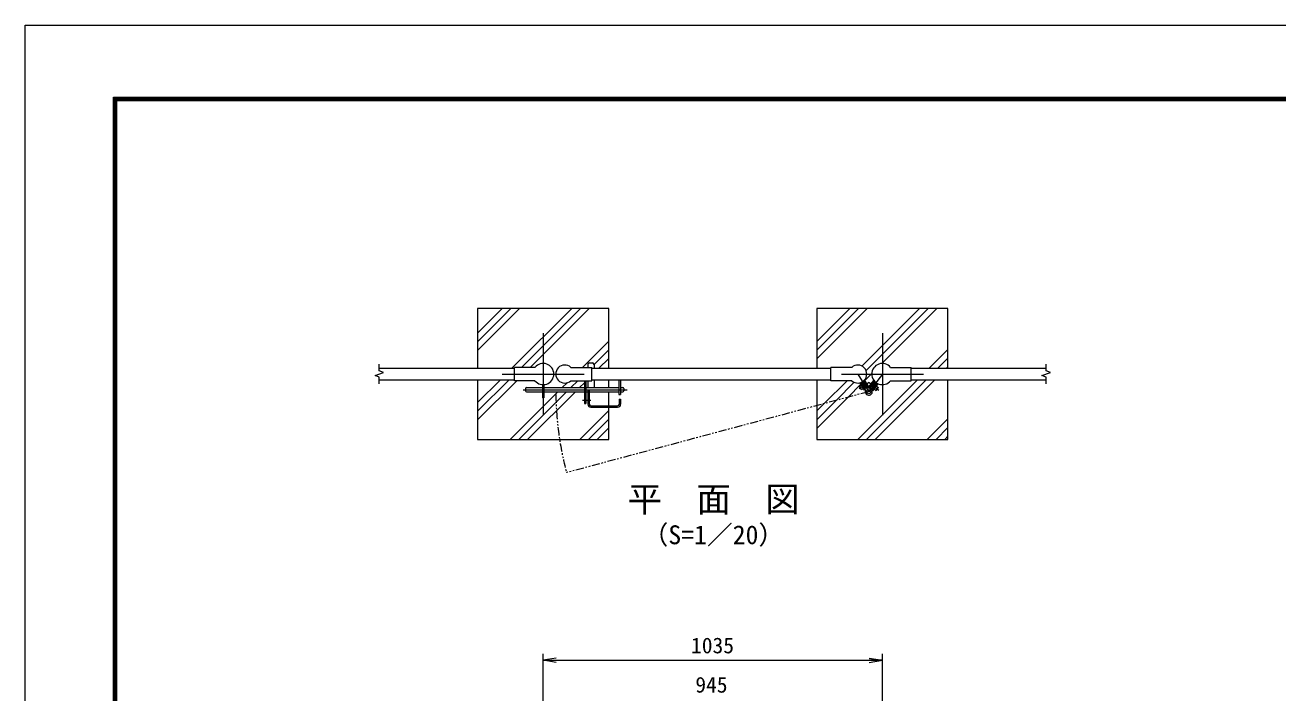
# Model space of a CAD drawing. Units: millimetres at full size; details may follow other scales. Extents: x -4200 to 4200, y -2970 to 2970.
# Drawn here: x -4200 to -377, y 932 to 2970 of the extents above; entities that cross this region are included whole.
import ezdxf
from ezdxf.enums import TextEntityAlignment as Align

# ---------------------------------------------------------------- set-up
doc = ezdxf.new("R2010")
doc.units = ezdxf.units.MM
doc.header["$LTSCALE"] = 10
doc.linetypes.add('USER1', pattern=[50.8, 31.75, -6.35, 6.35, -6.35])
doc.linetypes.add('USER2', pattern=[5, 2.5, -0.5, 0.5, -0.5, 0.5, -0.5])
doc.layers.add('0-0_D-TTL-TXT', color=7, linetype='Continuous')
for name, color, linetype, lineweight in [('0-2_D-STR1', 1, 'Continuous', 18), ('0-3_D-BMK', 2, 'USER1', 13), ('0-4_D-STR3', 3, 'Continuous', 13), ('0-5_D-DCR-HCH', 7, 'Continuous', 13), ('0-7_D-STR4', 7, 'Continuous', 18), ('0-8_D-STR-DIM', 7, 'Continuous', 13), ('0-9_0', 7, 'Continuous', 18), ('0-B_D-TTL', 7, 'Continuous', 18)]:
    doc.layers.add(name, color=color, linetype=linetype, lineweight=lineweight)
doc.styles.add('ＭＳ ゴシック', font='')
doc.styles.get('ＭＳ ゴシック').set_extended_font_data('MS Gothic')

# ---------------------------------------------------------------- blocks, each defined once
blk = doc.blocks.new('_Open')
at = {"layer": '0-9_0'}
blk.add_line((-10, 1.667), (0, 0), dxfattribs=at)
blk.add_lwpolyline([(-10, -1.667), (0, 0), (-10, 0)], dxfattribs=at)

msp = doc.modelspace()

# ---------------------------------------------------------------- linework, layer by layer
at = {"layer": '0-2_D-STR1'}
for p, q in [((-3119.05, 1922.35), (-2706.55, 1922.35)), ((-2470.9, 1922.35), (-1741.7, 1922.35)), ((-1496.55, 1922.35), (-1084.05, 1922.35)), ((-3119.05, 1887.35), (-2706.55, 1887.35)), ((-2470.9, 1887.35), (-1741.7, 1887.35)), ((-1496.55, 1887.35), (-1084.05, 1887.35))]:
    msp.add_line(p, q, dxfattribs=at)
at = {"layer": '0-3_D-BMK'}
for p, q in [((-2619.05, 2029.85), (-2619.05, 1779.85)), ((-1584.05, 2029.85), (-1584.05, 1779.85)), ((-2744.05, 1904.85), (-2494.05, 1904.85)), ((-1709.05, 1904.85), (-1459.05, 1904.85)), ((-1659.2, 1904.85), (-1625.78, 1851.04)), ((-1624.2, 1878.86), (-1654.64, 1859.95)), ((-1584.05, 1904.85), (-1625.78, 1851.04)), ((-1624.56, 1878.95), (-1595.11, 1856.11)), ((-2680.36, 1857.15), (-2362.7, 1857.15)), ((-2498.82, 1824.65), (-2473.68, 1824.65))]:
    msp.add_line(p, q, dxfattribs=at)
at = {"layer": '0-3_D-BMK', "linetype": 'USER2'}
msp.add_line((-1625.78, 1851.04), (-2547.79, 1603.98), dxfattribs=at)
msp.add_arc((-1625.78, 1851.04), 954.54, 180.5332, 195, dxfattribs=at)
at = {"layer": '0-4_D-STR3'}
for p, q in [((-2644.19, 1925.2), (-2706.55, 1925.2)), ((-2534.9, 1925.2), (-2470.9, 1925.2)), ((-2482.9, 1933.65), (-2482.9, 1925.2)), ((-2477.9, 1938.65), (-2468.9, 1938.65)), ((-2463.9, 1933.65), (-2463.9, 1922.35)), ((-1677.69, 1925.2), (-1741.7, 1925.2)), ((-1558.9, 1925.2), (-1496.55, 1925.2)), ((-2488.9, 1884.5), (-2488.9, 1814.65)), ((-2482.9, 1884.5), (-2482.9, 1863.65)), ((-2463.9, 1887.35), (-2463.9, 1863.65)), ((-2387.9, 1887.35), (-2387.9, 1842.15)), ((-2383.4, 1887.35), (-2383.4, 1842.15)), ((-1638.24, 1855.37), (-1652.42, 1878.2)), ((-1636.31, 1856.62), (-1650.13, 1878.89)), ((-1647.8, 1878.91), (-1648.12, 1877.54)), ((-1648.12, 1877.54), (-1636.48, 1858.79)), ((-1647.8, 1878.91), (-1641, 1883.14)), ((-1646.8, 1875.41), (-1645.1, 1876.47)), ((-1645.1, 1876.47), (-1635.6, 1861.18)), ((-1641, 1883.14), (-1639.62, 1882.81)), ((-1640, 1879.63), (-1638.3, 1880.69)), ((-1640, 1879.63), (-1630.51, 1864.34)), ((-1626.11, 1862.95), (-1639.94, 1885.22)), ((-1639.62, 1882.81), (-1627.98, 1864.07)), ((-1624.16, 1864.17), (-1638.31, 1886.96)), ((-1625.02, 1865.56), (-1609.76, 1885.23)), ((-1624.21, 1862.85), (-1608.27, 1883.41)), ((-1608.66, 1878.01), (-1619.69, 1863.78)), ((-1603.92, 1874.33), (-1614.95, 1860.1)), ((-1614.72, 1855.5), (-1598.78, 1876.06)), ((-1600.81, 1875.08), (-1614.33, 1857.64)), ((-1612.9, 1854.09), (-1596.65, 1875.06)), ((-1610.24, 1879.23), (-1608.66, 1878.01)), ((-1607.31, 1881.38), (-1600.98, 1876.48)), ((-1603.92, 1874.33), (-1602.34, 1873.1)), ((-1600.98, 1876.48), (-1600.81, 1875.08)), ((-2673.4, 1860.65), (-2673.4, 1853.65)), ((-2670.4, 1863.65), (-2621.35, 1863.65)), ((-2670.4, 1850.65), (-2621.35, 1850.65)), ((-2621.35, 1872.59), (-2621.35, 1832.73)), ((-2616.75, 1872.59), (-2616.75, 1832.73)), ((-2616.75, 1863.65), (-2493.4, 1863.65)), ((-2616.75, 1850.65), (-2493.4, 1850.65)), ((-2488.9, 1863.65), (-2387.9, 1863.65)), ((-2488.9, 1850.65), (-2482.9, 1850.65)), ((-2482.9, 1855.65), (-2482.9, 1812.65)), ((-2482.9, 1855.65), (-2478.4, 1855.65)), ((-2478.4, 1855.65), (-2478.4, 1812.65)), ((-2478.4, 1850.65), (-2387.9, 1850.65)), ((-2387.9, 1842.15), (-2383.4, 1842.15)), ((-2383.4, 1863.65), (-2376.4, 1863.65)), ((-2383.4, 1850.65), (-2376.4, 1850.65)), ((-2373.4, 1860.65), (-2373.4, 1853.65)), ((-1654.11, 1866.71), (-1647.73, 1870.66)), ((-1648.3, 1857.36), (-1654.11, 1866.71)), ((-1648.3, 1857.36), (-1641.93, 1861.32)), ((-1645.78, 1871.88), (-1644.93, 1872.4)), ((-1639.13, 1863.06), (-1644.93, 1872.4)), ((-1639.98, 1862.53), (-1639.13, 1863.06)), ((-1636.31, 1856.62), (-1638.26, 1855.41)), ((-1637.3, 1860.12), (-1635.6, 1861.18)), ((-1630.51, 1864.34), (-1628.81, 1865.4)), ((-1626.11, 1862.95), (-1624.16, 1864.17)), ((-1624.21, 1862.85), (-1625.12, 1863.57)), ((-1621.27, 1865.01), (-1619.69, 1863.78)), ((-1614.95, 1860.1), (-1613.37, 1858.88)), ((-1614.72, 1855.5), (-1612.9, 1854.09)), ((-1611.34, 1861.5), (-1604.6, 1870.19)), ((-1611.34, 1861.5), (-1610.55, 1860.88)), ((-1608.73, 1859.47), (-1602.8, 1854.88)), ((-1604.6, 1870.19), (-1603.81, 1869.58)), ((-1602.8, 1854.88), (-1596.06, 1863.57)), ((-1601.99, 1868.17), (-1596.06, 1863.57)), ((-2616.75, 1832.73), (-2621.35, 1832.73)), ((-2473.9, 1808.15), (-2391.9, 1808.15)), ((-2473.9, 1803.65), (-2391.9, 1803.65)), ((-2387.4, 1828.65), (-2387.4, 1812.65)), ((-2387.4, 1828.65), (-2382.9, 1828.65)), ((-2382.9, 1828.65), (-2382.9, 1812.65))]:
    msp.add_line(p, q, dxfattribs=at)
for points in [[(-2644.19, 1884.5), (-2706.55, 1884.5), (-2706.55, 1925.2)], [(-2534.9, 1884.5), (-2470.9, 1884.5), (-2470.9, 1925.2)], [(-1677.69, 1884.5), (-1741.7, 1884.5), (-1741.7, 1925.2)], [(-1558.9, 1884.5), (-1496.55, 1884.5), (-1496.55, 1925.2)], [(-2493.4, 1884.5), (-2493.4, 1814.65), (-2488.9, 1814.65)], [(-1607.31, 1881.38), (-1608.71, 1881.21), (-1622.23, 1863.77)]]:
    msp.add_lwpolyline(points, dxfattribs=at)
msp.add_circle((-1625.78, 1851.04), 6.3, dxfattribs=at)
for centre, radius, start, end in [((-2619.05, 1904.85), 32.35, 218.9806, 141.0194), ((-2553.4, 1904.85), 27.5, 47.73142, 312.26858), ((-2477.9, 1933.65), 5, 90, 180), ((-2468.9, 1933.65), 5, 0, 90), ((-1659.2, 1904.85), 27.5, 227.73142, 132.26858), ((-1584.05, 1904.85), 32.35, 38.9806, 321.0194), ((-2670.4, 1860.65), 3, 90, 180), ((-2670.4, 1853.65), 3, 180, 270), ((-2376.4, 1860.65), 3, 0, 90), ((-2376.4, 1853.65), 3, 270, 0), ((-1625.78, 1851.04), 10.8, 161.10578, 82.57528), ((-1640.72, 1856.15), 5, 341.10578, 31.84053), ((-1623.73, 1866.7), 5, 211.84053, 262.57528), ((-1626.18, 1866.83), 5, 281.21846, 322.21032), ((-1610.38, 1854.58), 5, 142.21032, 192.94508), ((-2473.9, 1812.65), 9, 180, 270), ((-2473.9, 1812.65), 4.5, 180, 270), ((-2391.9, 1812.65), 4.5, 270, 0), ((-2391.9, 1812.65), 9, 270, 0)]:
    msp.add_arc(centre, radius, start, end, dxfattribs=at)
at = {"layer": '0-5_D-DCR-HCH'}
for p, q in [((-2819.05, 1976.88), (-2691.08, 2104.85)), ((-2819.05, 2003.4), (-2717.59, 2104.85)), ((-2819.05, 2029.92), (-2744.11, 2104.85)), ((-2714.48, 1922.35), (-2531.98, 2104.85)), ((-2685.11, 1925.2), (-2505.46, 2104.85)), ((-2658.59, 1925.2), (-2478.94, 2104.85)), ((-1784.05, 1951.22), (-1630.41, 2104.85)), ((-1784.05, 1977.74), (-1656.93, 2104.85)), ((-1784.05, 2004.26), (-1683.45, 2104.85)), ((-1646.85, 1929.32), (-1471.32, 2104.85)), ((-1633.97, 1915.68), (-1444.8, 2104.85)), ((-1586.01, 1937.13), (-1418.28, 2104.85)), ((-2499.49, 1925.2), (-2419.05, 2005.65)), ((-2463.95, 1934.23), (-2419.05, 1979.14)), ((-2449.31, 1922.35), (-2419.05, 1952.62)), ((-1441.68, 1922.35), (-1384.05, 1979.99)), ((-1415.17, 1922.35), (-1384.05, 1953.48)), ((-1388.65, 1922.35), (-1384.05, 1926.96)), ((-2819.05, 1791.27), (-2722.96, 1887.35)), ((-2819.05, 1817.78), (-2749.48, 1887.35)), ((-2819.05, 1764.75), (-2699.29, 1884.5)), ((-2561.04, 1863.65), (-2546.28, 1878.42)), ((-2534.53, 1863.65), (-2513.68, 1884.5)), ((-2508.01, 1863.65), (-2493.4, 1878.27)), ((-1659.18, 1704.85), (-1476.68, 1887.35)), ((-1632.67, 1704.85), (-1450.17, 1887.35)), ((-1606.15, 1704.85), (-1423.65, 1887.35)), ((-2719.84, 1704.85), (-2574.04, 1850.65)), ((-2693.33, 1704.85), (-2547.53, 1850.65)), ((-2666.81, 1704.85), (-2521.01, 1850.65)), ((-2507.71, 1704.85), (-2419.05, 1793.52)), ((-2481.2, 1704.85), (-2419.05, 1767)), ((-1447.05, 1704.85), (-1384.05, 1767.86)), ((-2454.68, 1704.85), (-2419.05, 1740.49)), ((-1420.54, 1704.85), (-1384.05, 1741.34)), ((-1394.02, 1704.85), (-1384.05, 1714.83))]:
    msp.add_line(p, q, dxfattribs=at)
for points in [[(-1784.05, 1792.12), (-1761.5, 1814.67), (-1691.67, 1884.5)], [(-1784.05, 1765.61), (-1725.28, 1824.38), (-1670.06, 1879.6)], [(-1784.05, 1739.09), (-1689.06, 1834.08), (-1649.55, 1873.59)], [(-1637.49, 1885.64), (-1618.28, 1904.85), (-1616.2, 1906.94)]]:
    msp.add_lwpolyline(points, dxfattribs=at)
at = {"layer": '0-7_D-STR4'}
for p, q in [((-2819.05, 2104.85), (-2819.05, 1922.35)), ((-1784.05, 2104.85), (-1784.05, 1922.35)), ((-2419.05, 1863.65), (-2419.05, 1887.35)), ((-2419.05, 1808.15), (-2419.05, 1850.65))]:
    msp.add_line(p, q, dxfattribs=at)
for points in [[(-2419.05, 1922.35), (-2419.05, 2104.85), (-2819.05, 2104.85)], [(-1384.05, 1922.35), (-1384.05, 2104.85), (-1784.05, 2104.85)], [(-2819.05, 1887.35), (-2819.05, 1704.85), (-2419.05, 1704.85), (-2419.05, 1803.65)], [(-1784.05, 1887.35), (-1784.05, 1704.85), (-1384.05, 1704.85), (-1384.05, 1887.35)]]:
    msp.add_lwpolyline(points, dxfattribs=at)
at = {"layer": '0-8_D-STR-DIM'}
for p, q in [((-3119.05, 1914.47), (-3119.05, 1934.85)), ((-3105.83, 1909.66), (-3119.05, 1914.47)), ((-1084.05, 1914.47), (-1084.05, 1934.85)), ((-1070.83, 1909.66), (-1084.05, 1914.47)), ((-3132.26, 1900.04), (-3105.83, 1909.66)), ((-3119.05, 1895.23), (-3132.26, 1900.04)), ((-3119.05, 1874.85), (-3119.05, 1895.23)), ((-1097.26, 1900.04), (-1070.83, 1909.66)), ((-1084.05, 1895.23), (-1097.26, 1900.04)), ((-1084.05, 1874.85), (-1084.05, 1895.23)), ((-2619.05, 716.61), (-2619.05, 1051.37)), ((-1584.05, 716.61), (-1584.05, 1051.37)), ((-2619.05, 1031.37), (-1584.05, 1031.37))]:
    msp.add_line(p, q, dxfattribs=at)
at = {"layer": '0-B_D-TTL', "color": 2}
msp.add_lwpolyline([(-4200, 2970), (4200, 2970), (4200, -2970), (-4200, -2970)], close=True, dxfattribs=at)
at = {"layer": '0-B_D-TTL'}
for points in [[(-3930, 2750), (3930, 2750), (3930, -2750), (-3930, -2750)], [(-3927.5, 2747.5), (3927.5, 2747.5), (3927.5, -2747.5), (-3927.5, -2747.5)], [(-3925, 2745), (3925, 2745), (3925, -2745), (-3925, -2745)], [(-3922.5, 2742.5), (3922.5, 2742.5), (3922.5, -2742.5), (-3922.5, -2742.5)], [(-3920, 2740), (3920, 2740), (3920, -2740), (-3920, -2740)]]:
    msp.add_lwpolyline(points, close=True, dxfattribs=at)

# ---------------------------------------------------------------- block references
at = {"layer": '0-8_D-STR-DIM', "xscale": 4, "yscale": 4, "rotation": 180}
msp.add_blockref('_Open', (-2619.05, 1031.37), dxfattribs=at)
at = {"layer": '0-8_D-STR-DIM', "xscale": 4, "yscale": 4}
msp.add_blockref('_Open', (-1584.05, 1031.37), dxfattribs=at)

# ---------------------------------------------------------------- texts
at = {"layer": '0-0_D-TTL-TXT', "style": 'ＭＳ ゴシック'}
for s, height, p in [('平\u3000面\u3000図', 76.98, (-2361.44, 1461.33)), ('（S=1／20）', 57.7, (-2315.96, 1368.13))]:
    msp.add_text(s, height=height, dxfattribs=at).set_placement(p, align=Align.BOTTOM_LEFT)
at = {"layer": '0-8_D-STR-DIM', "style": 'ＭＳ ゴシック'}
for s, p in [('1035', (-2167.82, 1038.12)), ('945', (-2154.79, 918.12))]:
    msp.add_text(s, height=48.09, dxfattribs=at).set_placement(p, align=Align.BOTTOM_LEFT)

doc.saveas('drawing.dxf')
